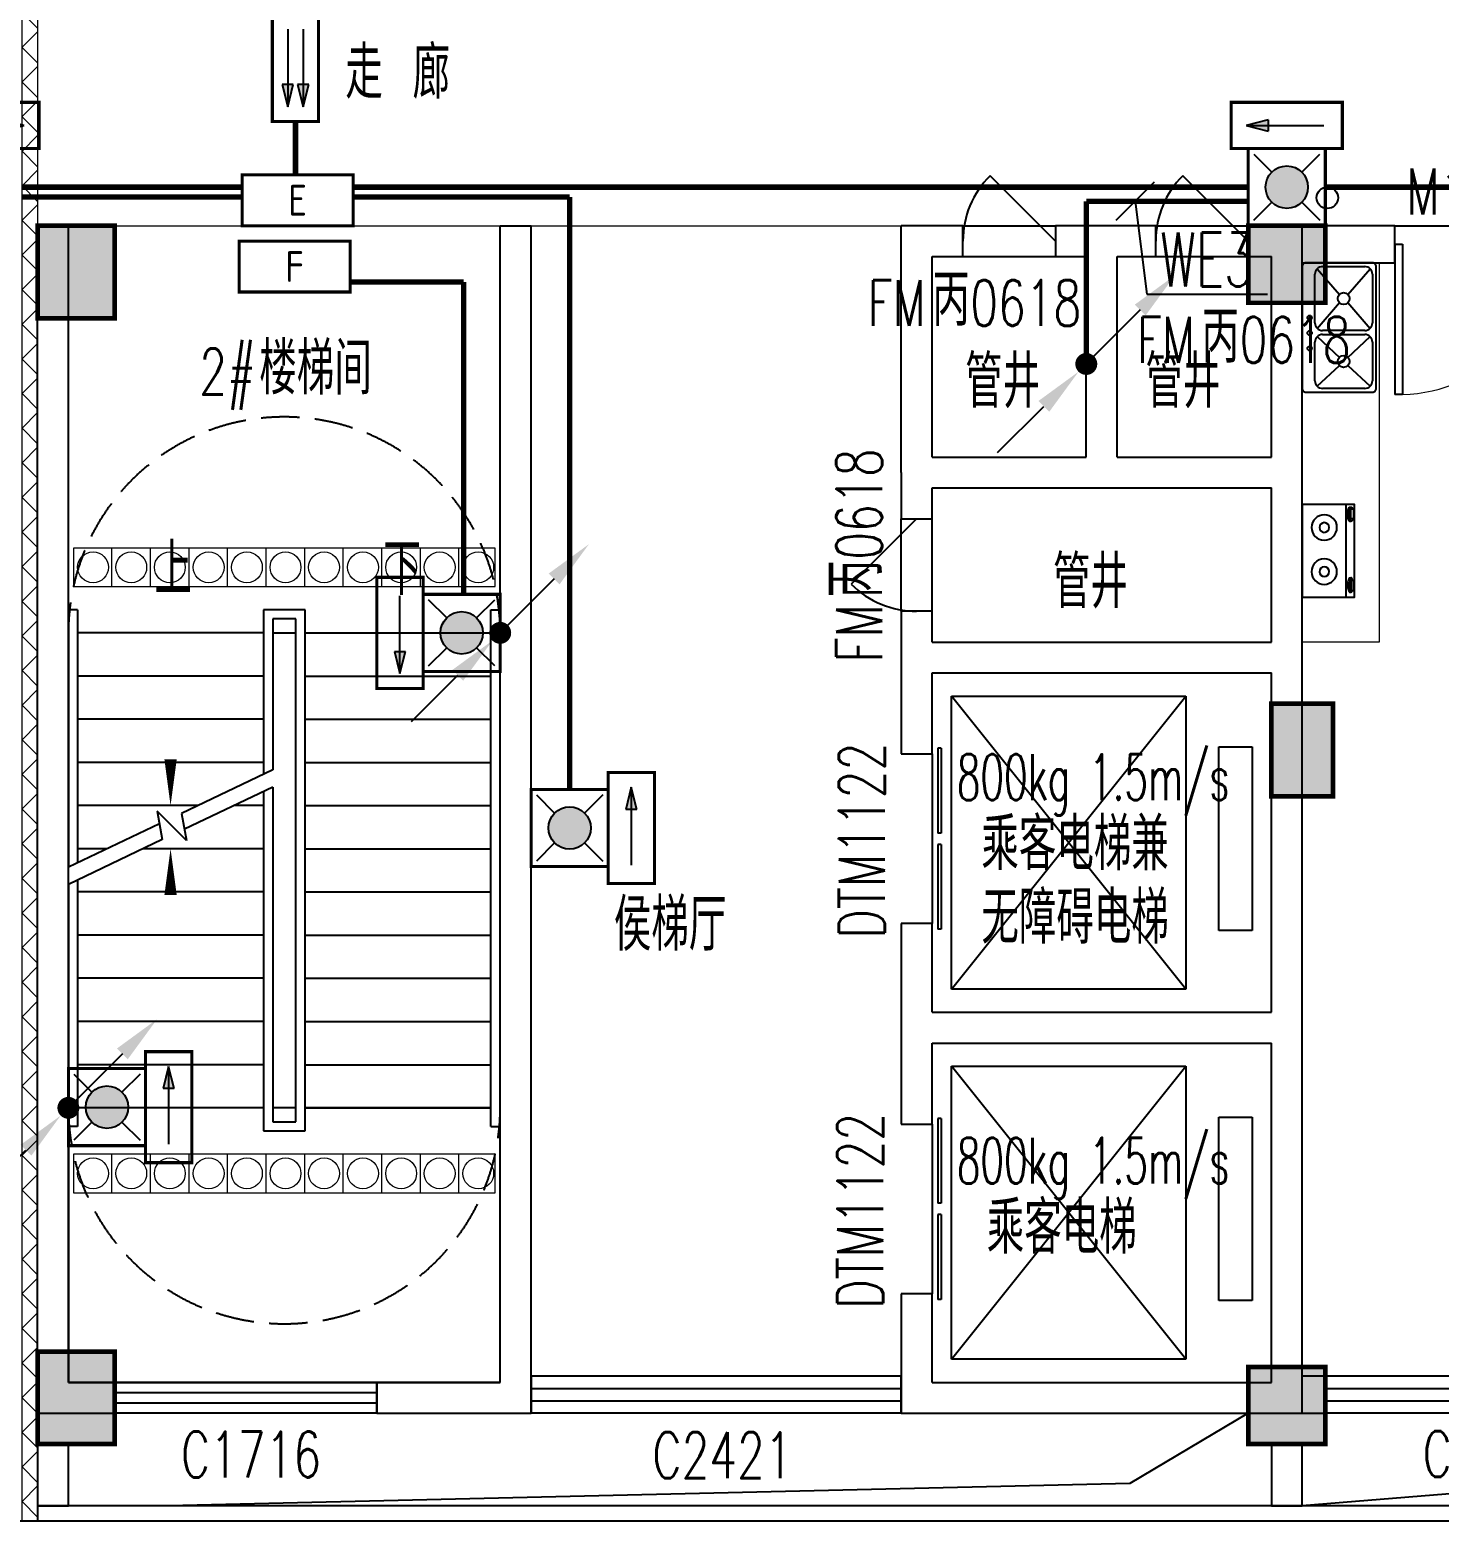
# Model space of a CAD drawing. Extents: x -9422388 to 15610651, y -1992469 to 953794.
# Drawn here: x -2559609 to -2550471, y -287720 to -278050 of the extents above; entities that cross this region are included whole.
import ezdxf
from ezdxf.enums import TextEntityAlignment as Align

# ---------------------------------------------------------------- set-up
doc = ezdxf.new("R2010")
doc.units = 0
doc.header["$LTSCALE"] = 1000
doc.linetypes.add('DASH', pattern=[0.35, 0.25, -0.1])
for name, color, linetype in [('A-DOOR', 141, 'Continuous'), ('A-DOOR-IDEN', 7, 'Continuous'), ('A-ELEV-LIN-0.3', 30, 'Continuous'), ('A-ELEV-LIN-0.4', 40, 'Continuous'), ('A-FLOR-EVTR', 2, 'Continuous'), ('A-FLOR-OTHER1-ON', 253, 'Continuous'), ('C-KZ', 2, 'Continuous'), ('C-Z-HATCH', 253, 'Continuous'), ('DIM-应急', 3, 'Continuous'), ('DIM_SYMB', 3, 'Continuous'), ('EQUIP-应急', 3, 'Continuous'), ('LWIRE', 4, 'Continuous'), ('PUB_TEXT', 7, 'Continuous'), ('STAIR', 2, 'Continuous'), ('WALL', 9, 'Continuous'), ('WINDOW', 4, 'Continuous'), ('WINDOW_TEXT', 7, 'Continuous'), ('WIRE-应急', 1, 'DASH'), ('厨具', 4, 'Continuous'), ('洁具', 253, 'Continuous')]:
    doc.layers.add(name, color=color, linetype=linetype)
doc.layers.add('建筑底图', color=8, linetype='Continuous', lineweight=5)
doc.styles.add('_TCH_DIM', font='SIMPLEX', dxfattribs={"bigfont": 'GBCBIG'})
doc.styles.add('_TCH_WINDOW', font='SIMPLEX', dxfattribs={"height": 3.5, "bigfont": 'GBCBIG'})
doc.styles.add('_TEL_ATTDEF', font='GBENOR', dxfattribs={"width": 0.8, "height": 3, "bigfont": 'GBCBIG'})
doc.styles.add('_TEL_DIM', font='SIMPLEX', dxfattribs={"width": 0.8, "height": 3.5, "bigfont": 'HZTXT'})
doc.styles.get("Standard").update_dxf_attribs({"font": 'gbenor.shx', "bigfont": 'gbcbig.shx'})

# ---------------------------------------------------------------- blocks, each defined once
blk = doc.blocks.new('宿舍楼柱网1')
at = {"layer": 'C-Z-HATCH'}
h = blk.add_hatch(color=0, dxfattribs=at)
h.dxf.hatch_style = 1
h.paths.add_polyline_path([(631657.9, 145126.3), (632157.9, 145126.3), (632157.9, 144526.3), (631657.9, 144526.3)])
h = blk.add_hatch(color=0, dxfattribs=at)
h.dxf.hatch_style = 1
h.paths.add_polyline_path([(639507.9, 145126.3), (640007.9, 145126.3), (640007.9, 144626.3), (639507.9, 144626.3)])
h = blk.add_hatch(color=0, dxfattribs=at)
h.dxf.hatch_style = 1
h.paths.add_polyline_path([(639657.9, 142026.3), (640057.9, 142026.3), (640057.9, 141426.3), (639657.9, 141426.3)])
h = blk.add_hatch(color=0, dxfattribs=at)
h.dxf.hatch_style = 1
h.paths.add_polyline_path([(631657.9, 137826.3), (632157.9, 137826.3), (632157.9, 137226.3), (631657.9, 137226.3)])
h = blk.add_hatch(color=0, dxfattribs=at)
h.dxf.hatch_style = 1
h.paths.add_polyline_path([(639507.9, 137726.3), (640007.9, 137726.3), (640007.9, 137226.3), (639507.9, 137226.3)])
at = {"layer": 'C-KZ', "color": 0, "const_width": 30}
for points in [[(631657.9, 145126.3), (632157.9, 145126.3), (632157.9, 144526.3), (631657.9, 144526.3)], [(639507.9, 145126.3), (640007.9, 145126.3), (640007.9, 144626.3), (639507.9, 144626.3)], [(639657.9, 142026.3), (640057.9, 142026.3), (640057.9, 141426.3), (639657.9, 141426.3)], [(631657.9, 137826.3), (632157.9, 137826.3), (632157.9, 137226.3), (631657.9, 137226.3)], [(639507.9, 137726.3), (640007.9, 137726.3), (640007.9, 137226.3), (639507.9, 137226.3)]]:
    blk.add_lwpolyline(points, close=True, dxfattribs=at)
blk = doc.blocks.new('$DorLib2D$00000001')
at = {"color": 0}
for p, q in [((0.45, 0.975), (0.5, 0.975)), ((0.45, 0), (0.45, 0.975)), ((0.5, 0), (0.5, 0.975)), ((0.5, 0), (0.45, 0))]:
    blk.add_line(p, q, dxfattribs=at)
at = {"color": 0, "lineweight": 13}
blk.add_arc((0.475, 0), 0.975, 91.46928, 180, dxfattribs=at)
blk = doc.blocks.new('$plan$00002777')
at = {"layer": '厨具', "color": 0}
for p, q in [((-300, -284.3), (300, -284.3)), ((-267.4, -306.5), (-267.3, -318.2)), ((-256.9, -316), (-256.9, -332.6)), ((-192.3, -316), (-256.9, -316)), ((-256.9, -332.6), (-192.3, -332.6)), ((-192.3, -332.6), (-192.3, -316)), ((-175.6, -307.7), (-175.6, -318.2)), ((191.9, -307.7), (191.9, -318.2)), ((208.5, -316), (273.2, -316)), ((208.5, -332.6), (208.5, -316)), ((273.2, -332.6), (208.5, -332.6)), ((273.2, -316), (273.2, -332.6)), ((283.6, -306.5), (283.5, -318.2))]:
    blk.add_line(p, q, dxfattribs=at)
blk.add_lwpolyline([(300, 0), (-300, 0), (-300, -340), (300, -340)], close=True, dxfattribs=at)
for points in [[(-175.6, -307.7, 0.259034), (-177.5, -304.3, 0.076276), (-189.1, -299.3, 0.036515), (-202.6, -296.9, 0.026615), (-221.5, -295.9, 0.026615), (-240.3, -296.9, 0.036515), (-253.9, -299.3, 0.076276), (-265.4, -304.3, 0.259034), (-267.3, -307.7, 0.078462), (-267.1, -308.9, 0.056762)], [(-175.6, -318.2, 0.259034), (-177.5, -314.8, 0.076276), (-189.1, -309.9, 0.036515), (-202.6, -307.4, 0.026615), (-221.5, -306.4, 0.026615), (-240.3, -307.4, 0.036515), (-253.9, -309.9, 0.076276), (-265.4, -314.8, 0.259034), (-267.3, -318.2, 0.259034), (-265.4, -321.6, 0.056762), (-256.9, -325.6, 0.036515)], [(-192.3, -327.3, 0.008736), (-189.1, -326.6, 0.076276), (-177.5, -321.6, 0.259034), (-175.6, -318.2, 0.259034)], [(191.9, -307.7, -0.259034), (193.8, -304.3, -0.076276), (205.3, -299.3, -0.036515), (218.8, -296.9, -0.026615), (237.7, -295.9, -0.026615), (256.5, -296.9, -0.036515), (270.1, -299.3, -0.076276), (281.6, -304.3, -0.259034), (283.5, -307.7, -0.078462), (283.3, -308.9, -0.056762)], [(191.9, -318.2, -0.259034), (193.8, -314.8, -0.076276), (205.3, -309.9, -0.036515), (218.8, -307.4, -0.026615), (237.7, -306.4, -0.026615), (256.5, -307.4, -0.036515), (270.1, -309.9, -0.076276), (281.6, -314.8, -0.259034), (283.5, -318.2, -0.259034), (281.6, -321.6, -0.056762), (273.2, -325.6, -0.036515)], [(208.5, -327.3, -0.008736), (205.3, -326.6, -0.076276), (193.8, -321.6, -0.259034), (191.9, -318.2, -0.259034)]]:
    blk.add_lwpolyline(points, format="xyb", dxfattribs=at)
for centre, radius, start, end in [((-135, -143), 82.5, 0.96398, 0), ((151.2, -143), 82.5, 180, 179.03602), ((-135, -143), 31.6, 0.65318, 0), ((151.2, -143), 31.6, 180, 179.34682)]:
    blk.add_arc(centre, radius, start, end, dxfattribs=at)
blk = doc.blocks.new('$plan$00002763')
at = {"layer": '洁具', "color": 0}
for p, q in [((-345, -82.5), (-95, -82.5)), ((30, -82.5), (345, -82.5)), ((-395, -405.5), (-395, -132.2)), ((-380.9, -97.5), (-246.3, -240.8)), ((-59.1, -97.5), (-193.7, -240.8)), ((-45, -132.2), (-45, -405.5)), ((-20, -405.5), (-20, -132.2)), ((-5.9, -97.5), (161.2, -240.8)), ((380.9, -97.5), (213.8, -240.8)), ((395, -132.2), (395, -405.5)), ((-246.3, -296.8), (-380.9, -440.1)), ((-193.7, -296.8), (-59.1, -440.1)), ((161.2, -296.8), (-5.9, -440.1)), ((213.8, -296.8), (380.9, -440.1)), ((-95, -455.2), (-345, -455.2)), ((345, -455.2), (30, -455.2))]:
    blk.add_line(p, q, dxfattribs=at)
blk.add_lwpolyline([(-420, -24.8), (-420, -455.2, 0.200464), (-412.7, -472.8, 0.197353), (-395, -480), (395, -480, 0.19737), (412.7, -472.8, 0.200447), (420, -455.2), (420, -24.8, 0.200464), (412.7, -7.2, 0.197353), (395, 0), (-395, 0, 0.19737), (-412.7, -7.2, 0.200447), (-420, -24.8)], format="xyb", close=True, dxfattribs=at)
for centre, major_axis, start_param, end_param in [((-345, -132.2), (-50, 0), -1.570796, 0), ((-135.7, -48.3), (-14.2, 0), 3.141593, 9.424778), ((-95, -132.2), (-50, 0), 3.141593, 4.712389), ((-35.7, -48.3), (-15.1, 0), 3.141593, 9.424778), ((30, -132.2), (-50, 0), -1.570796, 0), ((64.3, -48.3), (-14.2, 0), 3.141593, 9.424778), ((345, -132.2), (-50, 0), 3.141593, 4.712389), ((-220, -268.8), (-38.6, 0), 3.141593, 9.424778), ((187.5, -268.8), (-38.6, 0), 3.141593, 9.424778), ((-345, -405.5), (50, 0), 3.141593, 4.712389), ((-95, -405.5), (50, 0), 4.712389, 6.283185), ((30, -405.5), (50, 0), 3.141593, 4.712389), ((345, -405.5), (50, 0), 4.712389, 6.283185)]:
    blk.add_ellipse(centre, major_axis=major_axis, ratio=0.9938, start_param=start_param, end_param=end_param, dxfattribs=at)
blk = doc.blocks.new('$DORLIB2D$00000127')
at = {"color": 0}
for points in [[(-0.5333, 0.7949), (-0.5333, 0.6904)], [(-0.0333, 0.7949), (-0.5333, 0.7949)], [(-0.0333, 0.7949), (-0.0333, 0.6904)], [(0.5333, 0.7949), (0.0333, 0.7949)], [(0.0333, 0.7949), (0.0333, 0.6904)], [(0.5333, 0.7949), (0.5333, 0.6904)], [(-0.0333, 0.6904), (-0.5333, 0.6904)], [(0.5333, 0.6904), (0.0333, 0.6904)], [(0.5, 0.5), (-0.5, 0.5)]]:
    blk.add_lwpolyline(points, dxfattribs=at)
blk = doc.blocks.new('$WINLIB2D$00000001')
at = {"color": 0}
for points in [[(-0.5, 0.5), (-0.5, -0.5)], [(-0.5, 0.5), (0.5, 0.5)], [(0.5, -0.5), (0.5, 0.5)], [(0.5, 0.1667), (-0.5, 0.1667)], [(0.5, -0.1667), (-0.5, -0.1667)], [(-0.5, -0.5), (0.5, -0.5)]]:
    blk.add_lwpolyline(points, dxfattribs=at)
blk = doc.blocks.new('$TCHSYS$WIN2D')
at = {"color": 0}
for p, q in [((-0.5, 0.5), (0.5, 0.5)), ((-0.5, 0.5), (-0.5, -0.5)), ((0.5, 0.5), (0.5, -0.5)), ((0.5, 0.1667), (-0.5, 0.1667)), ((0.5, -0.1667), (-0.5, -0.1667)), ((-0.5, -0.5), (0.5, -0.5))]:
    blk.add_line(p, q, dxfattribs=at)
blk = doc.blocks.new('$DorLib2D$00000114')
at = {"color": 0}
blk.add_line((0.5, 0), (-0.207, 0.707), dxfattribs=at)
blk.add_arc((0.5, 0), 1, 135, 180, dxfattribs=at)
blk = doc.blocks.new('5555')
h = blk.add_hatch()
h.set_pattern_fill('ANSI37', color=8, scale=100)
h.set_pattern_definition([(45, (1387836.5, 0), (-112.2532, 112.2532), []), (135, (1387836.5, 0), (-112.2532, -112.2532), [])])
h.paths.add_polyline_path([(2009330.2, -394074.7), (2009430.2, -394074.7), (2009430.2, -404474.7), (2009330.2, -404474.7)])
at = {"color": 8}
for points in [[(2009330.2, -394074.7), (2009430.2, -394074.7), (2009430.2, -404474.7), (2009330.2, -404474.7)], [(2017630.2, -396314.7), (2018130.2, -396314.7), (2018130.2, -398774.7), (2017630.2, -398774.7)]]:
    blk.add_lwpolyline(points, close=True, dxfattribs=at)
blk.add_lwpolyline([(2009430.2, -396074.7), (2015030.2, -396074.7)], dxfattribs=at)
at = {"color": 8, "linetype": 'Continuous', "flags": 128}
for points in [[(2012397.7, -398414.7), (2012397.7, -398164.7), (2009662.7, -398164.7), (2009662.7, -398414.7)], [(2012397.7, -402344.7), (2012397.7, -402094.7), (2009662.7, -402094.7), (2009662.7, -402344.7)]]:
    blk.add_lwpolyline(points, close=True, dxfattribs=at)
for points in [[(2009912.7, -398414.7), (2009912.7, -398164.7)], [(2010162.7, -398414.7), (2010162.7, -398164.7)], [(2010412.7, -398414.7), (2010412.7, -398164.7)], [(2010662.7, -398414.7), (2010662.7, -398164.7)], [(2010912.7, -398414.7), (2010912.7, -398164.7)], [(2011162.7, -398414.7), (2011162.7, -398164.7)], [(2011412.7, -398414.7), (2011412.7, -398164.7)], [(2011662.7, -398414.7), (2011662.7, -398164.7)], [(2011912.7, -398414.7), (2011912.7, -398164.7)], [(2012162.7, -398414.7), (2012162.7, -398164.7)], [(2009912.7, -402344.7), (2009912.7, -402094.7)], [(2010162.7, -402344.7), (2010162.7, -402094.7)], [(2010412.7, -402344.7), (2010412.7, -402094.7)], [(2010662.7, -402344.7), (2010662.7, -402094.7)], [(2010912.7, -402344.7), (2010912.7, -402094.7)], [(2011162.7, -402344.7), (2011162.7, -402094.7)], [(2011412.7, -402344.7), (2011412.7, -402094.7)], [(2011662.7, -402344.7), (2011662.7, -402094.7)], [(2011912.7, -402344.7), (2011912.7, -402094.7)], [(2012162.7, -402344.7), (2012162.7, -402094.7)]]:
    blk.add_lwpolyline(points, dxfattribs=at)
at = {"color": 8, "linetype": 'Continuous'}
for centre in [(2009790.2, -398289.7), (2010037.7, -398289.7), (2010287.7, -398289.7), (2010540.2, -398289.7), (2010787.7, -398289.7), (2011037.7, -398289.7), (2011287.7, -398289.7), (2011540.2, -398289.7), (2011787.7, -398289.7), (2012037.7, -398289.7), (2012287.7, -398289.7), (2009790.2, -402219.7), (2010037.7, -402219.7), (2010287.7, -402219.7), (2010540.2, -402219.7), (2010787.7, -402219.7), (2011037.7, -402219.7), (2011287.7, -402219.7), (2011540.2, -402219.7), (2011787.7, -402219.7), (2012037.7, -402219.7), (2012287.7, -402219.7)]:
    blk.add_circle(centre, 100, dxfattribs=at)
at = {"layer": 'A-ELEV-LIN-0.3', "color": 8}
for points in [[(2015400.1, -378228), (2015400.1, -378228, -0.414214), (2015621.4, -377263.1), (2022569.5, -372908.3, -0.414214), (2024637.1, -373382.6), (2037907.3, -394555, -0.272815), (2037948.7, -396077.9), (2033730, -403701.1, -0.272815), (2032417.5, -404474.7), (1988430.2, -404474.7, -0.414213), (1986830.2, -402874.7), (1986830.2, -394774.7, -0.414214), (1987530.2, -394074.7), (1987530.2, -394074.7)], [(2015484.8, -378174.9), (2015484.8, -378174.9, -0.414214), (2015674.5, -377347.8), (2022622.6, -372993, -0.414214), (2024552.3, -373435.7), (2037822.6, -394608.1, -0.272815), (2037861.2, -396029.5), (2033642.5, -403652.6, -0.272815), (2032417.5, -404374.7), (2009430.2, -404374.7)]]:
    blk.add_lwpolyline(points, format="xyb", dxfattribs=at)
for points in [[(2009430.2, -404374.7), (2009630.2, -404374.7), (2009630.2, -403974.7), (2009430.2, -403974.7)], [(2017430.2, -404374.7), (2017630.2, -404374.7), (2017630.2, -403974.7), (2017430.2, -403974.7)]]:
    blk.add_lwpolyline(points, close=True, dxfattribs=at)
blk.add_lwpolyline([(2009430.2, -404374.7), (2009430.2, -404474.7)], dxfattribs=at)
at = {"layer": 'A-ELEV-LIN-0.4', "color": 8}
for points in [[(2017280.2, -403774.7), (2016513, -404229.5), (2010280.2, -404374.7)], [(2019630.2, -403774.7), (2019412.7, -404229.5), (2017630.2, -404374.7)]]:
    blk.add_lwpolyline(points, dxfattribs=at)
blk.add_circle((2017793, -395893.3), 70, dxfattribs=at)
at = {"layer": 'A-FLOR-EVTR', "color": 8, "ltscale": 0.5}
for p, q in [((2015355.2, -401024.7), (2015355.2, -399124.7)), ((2015355.2, -399124.7), (2016875.2, -399124.7)), ((2016875.2, -401024.7), (2015355.2, -399124.7)), ((2015355.2, -401024.7), (2016875.2, -399124.7)), ((2016875.2, -399124.7), (2016875.2, -401024.7)), ((2017090.2, -400644.7), (2017090.2, -399454.7)), ((2017090.2, -399454.7), (2017305.2, -399454.7)), ((2017305.2, -399454.7), (2017305.2, -400644.7)), ((2017305.2, -400644.7), (2017090.2, -400644.7)), ((2016875.2, -401024.7), (2015355.2, -401024.7)), ((2015355.2, -403424.7), (2015355.2, -401524.7)), ((2015355.2, -401524.7), (2016875.2, -401524.7)), ((2016875.2, -403424.7), (2015355.2, -401524.7)), ((2015355.2, -403424.7), (2016875.2, -401524.7)), ((2016875.2, -401524.7), (2016875.2, -403424.7)), ((2017090.2, -403044.7), (2017090.2, -401854.7)), ((2017090.2, -401854.7), (2017305.2, -401854.7)), ((2017305.2, -401854.7), (2017305.2, -403044.7)), ((2017305.2, -403044.7), (2017090.2, -403044.7)), ((2016875.2, -403424.7), (2015355.2, -403424.7))]:
    blk.add_line(p, q, dxfattribs=at)
at = {"layer": 'A-FLOR-OTHER1-ON', "color": 8, "linetype": 'DASH'}
for centre, start, end in [((2011030.2, -398714.7), 0, 180.00002), ((2011030.2, -401794.7), 179.99986, 0)]:
    blk.add_arc(centre, 1400, start, end, dxfattribs=at)
at = {"layer": 'DIM_SYMB', "color": 8}
for points in [[(2010292.7, -398574.7, 0, 0, 0), (2010292.7, -399834.7, 0, 80, 0), (2010292.7, -399534.7, 0, 0, 0)], [(2011767.7, -398574.7, 0, 0, 0), (2011767.7, -402684.7, 0, 0, 0), (2010292.7, -402684.7, 0, 0, 0), (2010292.7, -400114.7, 0, 80, 0), (2010292.7, -400414.7, 0, 0, 0)]]:
    blk.add_lwpolyline(points, format="xyseb", dxfattribs=at)
at = {"layer": 'STAIR', "color": 8}
for p, q in [((2009630.2, -398564.7), (2009630.2, -400234.9)), ((2009690.2, -398564.7), (2009630.2, -398564.7)), ((2009690.2, -398564.7), (2009690.2, -400206.3)), ((2011165.2, -398564.7), (2010895.2, -398564.7)), ((2010895.2, -398564.7), (2010895.2, -399632.4)), ((2011165.2, -401944.7), (2011165.2, -398564.7)), ((2012370.2, -401914.7), (2012370.2, -398564.7)), ((2012370.2, -398564.7), (2012430.2, -398564.7)), ((2012430.2, -401914.7), (2012430.2, -398564.7)), ((2011105.2, -398624.7), (2010955.2, -398624.7)), ((2010955.2, -398624.7), (2010955.2, -399603.8)), ((2011105.2, -401884.7), (2011105.2, -398624.7)), ((2009630.2, -398714.7), (2009630.2, -400234.9)), ((2010895.2, -398714.7), (2009690.2, -398714.7)), ((2010955.2, -398714.7), (2010955.2, -399603.8)), ((2010955.2, -398714.7), (2011105.2, -398714.7)), ((2011105.2, -401794.7), (2011105.2, -398714.7)), ((2011165.2, -398714.7), (2012370.2, -398714.7)), ((2012430.2, -401794.7), (2012430.2, -398714.7)), ((2010895.2, -398994.7), (2009690.2, -398994.7)), ((2011165.2, -398994.7), (2012370.2, -398994.7)), ((2010895.2, -399274.7), (2009690.2, -399274.7)), ((2011165.2, -399274.7), (2012370.2, -399274.7)), ((2010895.2, -399554.7), (2009690.2, -399554.7)), ((2011165.2, -399554.7), (2012370.2, -399554.7)), ((2010955.2, -399603.8), (2010364.4, -399885.2)), ((2010955.2, -399714.6), (2010383.2, -399987)), ((2010895.2, -399743.1), (2010895.2, -401944.7)), ((2010955.2, -399714.6), (2010955.2, -401794.7)), ((2010955.2, -399714.6), (2010955.2, -401884.7)), ((2010470.3, -399834.7), (2009690.2, -399834.7)), ((2010895.2, -399834.7), (2010702.9, -399834.7)), ((2011165.2, -399834.7), (2012370.2, -399834.7)), ((2010220.2, -399953.9), (2009630.2, -400234.9)), ((2010396.8, -400060.7), (2010205.1, -399872)), ((2010205.1, -399872), (2010239, -400055.7)), ((2010364.4, -399885.2), (2010396.8, -400060.7)), ((2010239, -400055.7), (2009630.2, -400345.7)), ((2009882.5, -400114.7), (2009690.2, -400114.7)), ((2010895.2, -400114.7), (2010115, -400114.7)), ((2011165.2, -400114.7), (2012370.2, -400114.7)), ((2009690.2, -400317.1), (2009690.2, -401914.7)), ((2009630.2, -400345.7), (2009630.2, -401794.7)), ((2009630.2, -400345.7), (2009630.2, -401914.7)), ((2010895.2, -400394.7), (2009690.2, -400394.7)), ((2011165.2, -400394.7), (2012370.2, -400394.7)), ((2010895.2, -400674.7), (2009690.2, -400674.7)), ((2011165.2, -400674.7), (2012370.2, -400674.7)), ((2010895.2, -400954.7), (2009690.2, -400954.7)), ((2011165.2, -400954.7), (2012370.2, -400954.7)), ((2010895.2, -401234.7), (2009690.2, -401234.7)), ((2011165.2, -401234.7), (2012370.2, -401234.7)), ((2010895.2, -401514.7), (2009690.2, -401514.7)), ((2011165.2, -401514.7), (2012370.2, -401514.7)), ((2009630.2, -401794.7), (2009630.2, -401914.7)), ((2010895.2, -401794.7), (2009690.2, -401794.7)), ((2010895.2, -401794.7), (2009690.2, -401794.7)), ((2011105.2, -401794.7), (2010955.2, -401794.7)), ((2011165.2, -401794.7), (2012370.2, -401794.7)), ((2012370.2, -401794.7), (2011165.2, -401794.7)), ((2012430.2, -401914.7), (2012430.2, -401794.7)), ((2010955.2, -401884.7), (2011105.2, -401884.7)), ((2009690.2, -401914.7), (2009630.2, -401914.7)), ((2009630.2, -401914.7), (2009630.2, -403574.7)), ((2010895.2, -401944.7), (2011165.2, -401944.7)), ((2012370.2, -401914.7), (2012430.2, -401914.7)), ((2012430.2, -403574.7), (2012430.2, -401914.7)), ((2009630.2, -403574.7), (2012430.2, -403574.7))]:
    blk.add_line(p, q, dxfattribs=at)
at = {"layer": 'WALL', "color": 8}
for p, q in [((2009430.2, -403774.7), (2009430.2, -396074.7)), ((2009430.2, -396074.7), (2009630.2, -396074.7)), ((2009630.2, -403574.7), (2009630.2, -396074.7)), ((2012430.2, -403574.7), (2012430.2, -396074.7)), ((2012430.2, -396074.7), (2012630.2, -396074.7)), ((2012630.2, -403534.7), (2012630.2, -396074.7)), ((2015430.2, -396074.7), (2015030.2, -396074.7)), ((2015030.2, -397674.7), (2015030.2, -396074.7)), ((2015430.2, -396274.7), (2015430.2, -396074.7)), ((2016330.2, -396074.7), (2016030.2, -396074.7)), ((2016030.2, -396074.7), (2016030.2, -396274.7)), ((2016680.2, -396074.7), (2016330.2, -396074.7)), ((2016680.2, -396274.7), (2016680.2, -396074.7)), ((2017630.2, -396074.7), (2017280.2, -396074.7)), ((2017280.2, -396074.7), (2017280.2, -396274.7)), ((2018230.2, -396074.7), (2017630.2, -396074.7)), ((2017630.2, -397674.7), (2017630.2, -396074.7)), ((2018230.2, -396314.7), (2018230.2, -396074.7)), ((2015230.2, -396274.7), (2015430.2, -396274.7)), ((2015230.2, -397574.7), (2015230.2, -396274.7)), ((2016030.2, -396274.7), (2016230.2, -396274.7)), ((2016230.2, -397574.7), (2016230.2, -396274.7)), ((2016430.2, -397574.7), (2016430.2, -396274.7)), ((2016430.2, -396274.7), (2016680.2, -396274.7)), ((2017280.2, -396274.7), (2017430.2, -396274.7)), ((2017430.2, -397574.7), (2017430.2, -396274.7)), ((2017630.2, -396314.7), (2018230.2, -396314.7)), ((2015230.2, -397574.7), (2016230.2, -397574.7)), ((2016430.2, -397574.7), (2017430.2, -397574.7)), ((2015030.2, -397674.7), (2015030.2, -397974.7)), ((2017630.2, -398874.7), (2017630.2, -397674.7)), ((2015230.2, -397974.7), (2015230.2, -397774.7)), ((2015230.2, -397774.7), (2016330.2, -397774.7)), ((2016330.2, -397774.7), (2017430.2, -397774.7)), ((2017430.2, -398774.7), (2017430.2, -397774.7)), ((2015030.2, -397974.7), (2015230.2, -397974.7)), ((2015230.2, -398574.7), (2015030.2, -398574.7)), ((2015030.2, -398574.7), (2015030.2, -398874.7)), ((2015230.2, -398774.7), (2015230.2, -398574.7)), ((2015230.2, -398774.7), (2017430.2, -398774.7)), ((2015030.2, -398874.7), (2015030.2, -399499.7)), ((2017630.2, -401274.7), (2017630.2, -398874.7)), ((2015230.2, -399499.7), (2015230.2, -398974.7)), ((2015230.2, -398974.7), (2017430.2, -398974.7)), ((2017430.2, -401174.7), (2017430.2, -398974.7)), ((2015030.2, -399499.7), (2015230.2, -399499.7)), ((2015230.2, -400599.7), (2015030.2, -400599.7)), ((2015030.2, -400599.7), (2015030.2, -401274.7)), ((2015230.2, -401174.7), (2015230.2, -400599.7)), ((2015230.2, -401174.7), (2017430.2, -401174.7)), ((2015030.2, -401274.7), (2015030.2, -401899.7)), ((2017630.2, -403774.7), (2017630.2, -401274.7)), ((2015230.2, -401899.7), (2015230.2, -401374.7)), ((2015230.2, -401374.7), (2017430.2, -401374.7)), ((2017430.2, -403574.7), (2017430.2, -401374.7)), ((2015030.2, -401899.7), (2015230.2, -401899.7)), ((2015230.2, -402999.7), (2015030.2, -402999.7)), ((2015030.2, -402999.7), (2015030.2, -403534.7)), ((2015230.2, -403574.7), (2015230.2, -402999.7)), ((2012630.2, -403774.7), (2012630.2, -403534.7)), ((2015030.2, -403534.7), (2015030.2, -403774.7)), ((2017780.2, -403534.7), (2017630.2, -403534.7)), ((2017780.2, -403774.7), (2017780.2, -403534.7)), ((2009930.2, -403574.7), (2009630.2, -403574.7)), ((2009930.2, -403774.7), (2009930.2, -403574.7)), ((2012430.2, -403574.7), (2011630.2, -403574.7)), ((2011630.2, -403574.7), (2011630.2, -403774.7)), ((2015230.2, -403574.7), (2017430.2, -403574.7)), ((2009430.2, -403774.7), (2009930.2, -403774.7)), ((2011630.2, -403774.7), (2012530.2, -403774.7)), ((2012530.2, -403774.7), (2012630.2, -403774.7)), ((2015030.2, -403774.7), (2015130.2, -403774.7)), ((2015130.2, -403774.7), (2017630.2, -403774.7)), ((2017630.2, -403774.7), (2017780.2, -403774.7))]:
    blk.add_line(p, q, dxfattribs=at)
at = {"layer": 'WINDOW', "color": 8}
for p, q in [((2015430.2, -396074.7), (2016030.2, -396074.7)), ((2016680.2, -396074.7), (2017280.2, -396074.7)), ((2018230.2, -396074.7), (2019230.2, -396074.7)), ((2015430.2, -396274.7), (2016030.2, -396274.7)), ((2016680.2, -396274.7), (2017280.2, -396274.7)), ((2015030.2, -398574.7), (2015030.2, -397974.7)), ((2015230.2, -398574.7), (2015230.2, -397974.7))]:
    blk.add_line(p, q, dxfattribs=at)
at = {"color": 8}
blk.add_blockref('宿舍楼柱网1', (1377772.3, -541201.1), dxfattribs=at)
at = {"layer": 'A-DOOR', "color": 8}
ref = blk.add_blockref('$DORLIB2D$00000127', (2015130.2, -400049.7), dxfattribs=dict(at, xscale=1100, yscale=-200, zscale=200, rotation=89.99999999999444))
ref.add_attrib('A', 'DTM1122', (2014923.2, -400696.4), dxfattribs={"layer": 'A-DOOR-IDEN', "color": 8, "height": 297.5, "rotation": 90, "style": '_TCH_WINDOW', "width": 0.705882})
ref = blk.add_blockref('$DORLIB2D$00000127', (2015130.2, -402449.7), dxfattribs=dict(at, xscale=1100, yscale=-200, zscale=200, rotation=89.99999999999166))
ref.add_attrib('A', 'DTM1122', (2014913.5, -403096.5), dxfattribs={"layer": 'A-DOOR-IDEN', "color": 8, "height": 297.5, "rotation": 90, "style": '_TCH_WINDOW', "width": 0.705882})
at = {"layer": 'WINDOW', "color": 8, "xscale": 600, "yscale": 600, "zscale": 600}
for p, rotation in [((2015730.2, -396174.7), 359.9999999999944), ((2016980.2, -396174.7), 359.9999999999944), ((2015130.2, -398274.7), 89.99999999998887)]:
    blk.add_blockref('$DorLib2D$00000114', p, dxfattribs=dict(at, rotation=rotation))
at = {"layer": 'WINDOW', "color": 8}
ref = blk.add_blockref('$DorLib2D$00000001', (2018730.2, -396194.7), dxfattribs=dict(at, xscale=-1000, yscale=-1000, zscale=-1000, rotation=359.9999999999926))
ref.add_attrib('A', 'M1021', (2018305.2, -396002.1), dxfattribs={"layer": 'WINDOW_TEXT', "color": 8, "height": 297.5, "style": '_TCH_WINDOW', "width": 0.705882})
ref = blk.add_blockref('$WINLIB2D$00000001', (2013830.2, -403654.7), dxfattribs=dict(at, xscale=-2400, yscale=-240, zscale=-2400, rotation=359.9999999999923))
ref.add_attrib('A', 'C2421', (2013416.9, -404196), dxfattribs={"layer": 'WINDOW_TEXT', "color": 8, "height": 297.5, "style": '_TCH_WINDOW', "width": 0.705882})
ref = blk.add_blockref('$TCHSYS$WIN2D', (2019330.2, -403654.7), dxfattribs=dict(at, xscale=-3100, yscale=-240, zscale=-3100, rotation=359.9999999999936))
ref.add_attrib('A', 'C3121', (2018410.3, -404188.2), dxfattribs={"layer": 'WINDOW_TEXT', "color": 8, "height": 297.5, "style": '_TCH_WINDOW', "width": 0.705882})
ref = blk.add_blockref('$WINLIB2D$00000001', (2010780.2, -403674.7), dxfattribs=dict(at, xscale=-1700, yscale=-200, zscale=-1700, rotation=359.9999999999911))
ref.add_attrib('A', 'C1716', (2010359.7, -404191.4), dxfattribs={"layer": 'WINDOW_TEXT', "color": 8, "height": 297.5, "style": '_TCH_WINDOW', "width": 0.705882})
at = {"layer": '厨具', "color": 8, "rotation": 89.99999999999244}
for name, p in [('$plan$00002763', (2017630.2, -396734.7)), ('$plan$00002777', (2017630.2, -398182.8))]:
    blk.add_blockref(name, p, dxfattribs=at)
at = {"layer": 'DIM_SYMB', "color": 7, "style": '_TCH_DIM'}
for s, p in [('上', (2010188.4, -398469.7)), ('下', (2011672.7, -398469.7))]:
    blk.add_text(s, height=337.6, dxfattribs=at).set_placement(p)
at = {"layer": 'PUB_TEXT', "color": 8, "style": '_TCH_DIM'}
for s, height, p in [('走', 337.6, (2011426.1, -395250.8)), ('廊', 337.6, (2011861.8, -395250.8)), ('楼梯间', 337.59, (2010868.1, -397169.2)), ('管井', 337.59, (2015444.7, -397254.6)), ('管井', 337.59, (2016613.4, -397254.6)), ('管井', 337.59, (2016014.6, -398553.1)), ('乘客电梯兼', 337.59, (2015550.1, -400253.5)), ('侯梯厅', 337.59, (2013166.7, -400776)), ('无障碍电梯', 337.59, (2015550.1, -400730.3)), ('乘客电梯', 337.59, (2015584.9, -402740.6))]:
    blk.add_text(s, height=height, dxfattribs=at).set_placement(p)
for s, width, p in [('2#', 0.705882, (2010478.1, -397169.2)), ('800kg 1.5m/s', 0.6, (2015391, -399799)), ('800kg 1.5m/s', 0.6, (2015391, -402286.1))]:
    blk.add_text(s, height=297.5, dxfattribs=dict(at, width=width)).set_placement(p)
at = {"layer": 'WINDOW_TEXT', "color": 8, "style": '_TCH_WINDOW'}
for p in [(2015231.7, -396724.7), (2016978.3, -396964.1)]:
    blk.add_text('丙', height=337.6, dxfattribs=at).set_placement(p)
at = {"layer": 'WINDOW_TEXT', "color": 8, "style": '_TCH_WINDOW', "width": 0.705882}
for s, p in [('FM', (2014811.7, -396724.7)), ('0618', (2015477.5, -396724.7)), ('FM', (2016558.3, -396964.1)), ('0618', (2017224, -396964.1))]:
    blk.add_text(s, height=297.5, dxfattribs=at).set_placement(p)
for s, p in [('0618', (2014906.3, -398240.9)), ('FM', (2014906.3, -398906.7))]:
    blk.add_text(s, height=297.5, rotation=90, dxfattribs=at).set_placement(p)
at = {"layer": 'WINDOW_TEXT', "color": 8, "style": '_TCH_WINDOW'}
blk.add_text('丙', height=337.6, rotation=90, dxfattribs=at).set_placement((2014906.3, -398486.7))
blk = doc.blocks.new('$equip$00002604')
blk.add_hatch(color=256).paths.add_polyline_path([(0.275, 0.5, 1), (-0.274, 0.5, 1)])
for p, q in [((-0.429, 0.929), (-0.194, 0.694)), ((0.194, 0.694), (0.429, 0.929)), ((-0.429, 0.071), (-0.194, 0.306)), ((0.194, 0.306), (0.429, 0.071))]:
    blk.add_line(p, q)
at = {"const_width": 0.04}
blk.add_lwpolyline([(-0.5, 1), (-0.5, 0), (0.5, 0), (0.5, 1), (-0.5, 1), (-0.5, 0)], dxfattribs=at)
blk.add_lwpolyline([(-0.5, 1), (-0.5, 0), (0.5, 0), (0.5, 1)], close=True)
blk.add_circle((0, 0.5), 0.275)
for p in [(0, 1), (-0.5, 0.5), (0.5, 0.5), (0, 0)]:
    blk.add_point(p)
at = {"color": 7, "style": '_TEL_DIM', "flags": 1}
blk.add_attdef('A', text='', height=0.000025, dxfattribs=at).set_placement((0, 0), align=Align.MIDDLE_CENTER)
blk = doc.blocks.new('$equip$00002541')
blk.add_hatch(color=256).paths.add_polyline_path([(-0.24, 0.372), (-0.528, 0.3), (-0.24, 0.228)])
for p, q in [((-0.72, 0.6), (-0.72, 0)), ((0.72, 0.6), (-0.72, 0.6)), ((0.72, 0), (0.72, 0.6)), ((-0.24, 0.372), (-0.528, 0.3)), ((-0.528, 0.3), (-0.24, 0.228)), ((-0.24, 0.372), (-0.24, 0.228)), ((-0.72, 0), (0.72, 0))]:
    blk.add_line(p, q)
at = {"color": 7}
blk.add_line((-0.48, 0.3), (0.48, 0.3), dxfattribs=at)
at = {"const_width": 0.04}
blk.add_lwpolyline([(-0.72, 0.6), (-0.72, 0), (0.72, 0), (0.72, 0.6), (-0.72, 0.6), (-0.72, 0)], dxfattribs=at)
for p in [(0, 0.6), (-0.72, 0.3), (0.72, 0.3), (0, 0)]:
    blk.add_point(p)
at = {"color": 7, "style": '_TEL_DIM', "flags": 1}
blk.add_attdef('A', text='', height=0.00002, dxfattribs=at).set_placement((0, 0), align=Align.MIDDLE_CENTER)
blk = doc.blocks.new('$TelecSys$00000079')
for p, q in [((0.7, 0.7), (0, 0)), ((0.104, 0.104), (0.104, 0.104)), ((-0.104, -0.104), (-0.104, -0.104))]:
    blk.add_line(p, q)
at = {"const_width": 0.142}
blk.add_lwpolyline([(-0.071, 0, 1), (0.071, 0, 1)], format="xyb", close=True, dxfattribs=at)
blk.add_solid([(0.63, 0.77), (0.77, 0.63), (1.15, 1.15)])
at = {"width": 0.8, "flags": 9}
blk.add_attdef('A', (0, 0), '', height=0.00002, dxfattribs=at)
blk = doc.blocks.new('$TelecSys$00000081')
for p, q in [((0.104, 0.104), (0.104, 0.104)), ((-0.104, -0.104), (-0.104, -0.104)), ((-1.15, -1.15), (-0.55, -0.55))]:
    blk.add_line(p, q)
at = {"const_width": 0.142}
blk.add_lwpolyline([(0.071, 0, 1), (-0.071, 0, 1)], format="xyb", close=True, dxfattribs=at)
blk.add_solid([(-0.62, -0.48), (-0.48, -0.62), (-0.1, -0.1)])
at = {"width": 0.8, "flags": 9}
blk.add_attdef('A', (0, 0), '', height=0.00002, rotation=180, dxfattribs=at)
blk = doc.blocks.new('$equip$00002540')
blk.add_hatch(color=256).paths.add_polyline_path([(0.24, 0.372), (0.24, 0.228), (0.528, 0.3)])
for p, q in [((-0.72, 0.6), (-0.72, 0)), ((0.72, 0.6), (-0.72, 0.6)), ((0.72, 0), (0.72, 0.6)), ((0.24, 0.372), (0.24, 0.228)), ((0.528, 0.3), (0.24, 0.372)), ((0.24, 0.228), (0.528, 0.3)), ((-0.72, 0), (0.72, 0))]:
    blk.add_line(p, q)
at = {"color": 7}
blk.add_line((-0.48, 0.3), (0.48, 0.3), dxfattribs=at)
at = {"const_width": 0.04}
blk.add_lwpolyline([(-0.72, 0.6), (-0.72, 0), (0.72, 0), (0.72, 0.6), (-0.72, 0.6), (-0.72, 0)], dxfattribs=at)
for p in [(0, 0.6), (-0.72, 0.3), (0.72, 0.3), (0, 0)]:
    blk.add_point(p)
at = {"color": 7, "style": '_TEL_DIM', "flags": 1}
blk.add_attdef('A', text='', height=0.00002, dxfattribs=at).set_placement((0, 0), align=Align.MIDDLE_CENTER)
blk = doc.blocks.new('$equip$00002534')
for p, q in [((-0.72, 0.66), (-0.72, 0)), ((0.72, 0.66), (-0.72, 0.66)), ((0.72, 0), (0.72, 0.66)), ((-0.72, 0), (0.72, 0))]:
    blk.add_line(p, q)
at = {"const_width": 0.04}
blk.add_lwpolyline([(-0.72, 0.66), (-0.72, 0), (0.72, 0), (0.72, 0.66), (-0.72, 0.66), (-0.72, 0)], dxfattribs=at)
for p in [(0, 0.66), (-0.72, 0.33), (0.72, 0.33), (0, 0)]:
    blk.add_point(p)
at = {"color": 7, "style": '_TEL_DIM'}
blk.add_attdef('$TEXT$', text='', height=0.4, dxfattribs=at).set_placement((0, 0.33), align=Align.MIDDLE_CENTER)
at = {"color": 7, "style": '_TEL_DIM', "flags": 1}
blk.add_attdef('A', text='', height=0.00002, dxfattribs=at).set_placement((0, 0), align=Align.MIDDLE_CENTER)
blk = doc.blocks.new('$equip$00003179')
for p, q in [((0.72, 0.66), (-0.72, 0.66)), ((-0.72, 0.66), (-0.72, 0)), ((0.72, 0), (0.72, 0.66)), ((-0.72, 0), (0.72, 0))]:
    blk.add_line(p, q)
at = {"const_width": 0.04}
blk.add_lwpolyline([(-0.72, 0.66), (-0.72, 0), (0.72, 0), (0.72, 0.66), (-0.72, 0.66), (-0.72, 0)], dxfattribs=at)
for p in [(0, 0.66), (-0.72, 0.33), (0.72, 0.33), (0, 0)]:
    blk.add_point(p)
at = {"color": 7, "style": '_TEL_DIM'}
blk.add_attdef('$TEXT$', text='', height=0.4, dxfattribs=at).set_placement((0, 0.33), align=Align.MIDDLE_CENTER)
at = {"color": 7, "style": '_TEL_DIM', "flags": 1}
for tag in ['A', 'REMARK']:
    blk.add_attdef(tag, text='', height=0.00002, dxfattribs=at).set_placement((0, 0), align=Align.MIDDLE_CENTER)
blk = doc.blocks.new('$equip$00003170')
for points in [[(0.24, 0.472), (0.24, 0.328), (0.528, 0.4)], [(0.24, 0.272), (0.24, 0.128), (0.528, 0.2)]]:
    blk.add_hatch(color=256).paths.add_polyline_path(points)
for p, q in [((0.72, 0.6), (-0.72, 0.6)), ((-0.72, 0.6), (-0.72, 0)), ((0.72, 0), (0.72, 0.6)), ((0.528, 0.4), (0.24, 0.472)), ((0.24, 0.472), (0.24, 0.328)), ((0.24, 0.328), (0.528, 0.4)), ((0.528, 0.2), (0.24, 0.272)), ((0.24, 0.272), (0.24, 0.128)), ((0.24, 0.128), (0.528, 0.2)), ((-0.72, 0), (0.72, 0))]:
    blk.add_line(p, q)
at = {"color": 7}
for p, q in [((-0.48, 0.4), (0.48, 0.4)), ((-0.48, 0.2), (0.48, 0.2))]:
    blk.add_line(p, q, dxfattribs=at)
at = {"const_width": 0.04}
blk.add_lwpolyline([(-0.72, 0.6), (-0.72, 0), (0.72, 0), (0.72, 0.6), (-0.72, 0.6), (-0.72, 0)], dxfattribs=at)
for p in [(0, 0.6), (-0.72, 0.3), (0.72, 0.3), (0, 0)]:
    blk.add_point(p)
at = {"color": 7, "style": '_TEL_DIM', "flags": 1}
for tag in ['A', 'REMARK']:
    blk.add_attdef(tag, text='', height=0.00002, dxfattribs=at).set_placement((0, 0), align=Align.MIDDLE_CENTER)

msp = doc.modelspace()

# ---------------------------------------------------------------- linework, layer by layer
at = {"layer": 'DIM-应急'}
msp.add_line((-2552318.74918, -279038.54265), (-2552566.23655, -279286.03002), dxfattribs=at)
for points in [[(-2552442.49287, -279162.28633), (-2552366.21419, -279763.97965)], [(-2552366.21419, -279763.97965), (-2551583.21419, -279763.97965)]]:
    msp.add_lwpolyline(points, dxfattribs=at)
at = {"layer": 'WIRE-应急', "linetype": 'DASH', "const_width": 35}
for points in [[(-2557886.25098, -278990.0748), (-2557886.25098, -278644.96377)], [(-2559658.73547, -279070.06318), (-2558232.54382, -279070.06365)], [(-2557512.54382, -279070.0638), (-2551708.73547, -279070.06579)], [(-2551208.73547, -279070.06579), (-2544508.73547, -279070.06579)], [(-2559658.74156, -279133.98491), (-2558232.54382, -279133.98491)], [(-2557512.54382, -279133.98491), (-2556108.73391, -279133.98491)], [(-2556108.73391, -282975.38673), (-2556108.73391, -279133.98491)], [(-2552758.74016, -280216.49145), (-2552758.74016, -279162.28633)], [(-2552758.74016, -279162.28633), (-2551708.73547, -279162.28633)], [(-2557531.61405, -279685.06887), (-2556795.22012, -279685.06887)], [(-2556795.22012, -281710.06887), (-2556795.22012, -279685.06887)]]:
    msp.add_lwpolyline(points, dxfattribs=at)

# ---------------------------------------------------------------- block references
at = {"layer": 'EQUIP-应急', "xscale": 500, "yscale": 500, "zscale": 500}
for name, p, rotation in [('$equip$00003170', (-2558036.25098, -278284.96377), 270), ('$equip$00002541', (-2557058.74016, -281960.07936), 90), ('$equip$00002604', (-2556558.73391, -281960.07936), 90), ('$equip$00002541', (-2555858.73391, -283225.38673), 270), ('$equip$00002604', (-2556358.74016, -283225.38204), 270), ('$equip$00002541', (-2558858.74016, -285035.47438), 270), ('$equip$00002604', (-2559358.74641, -285035.46969), 270)]:
    msp.add_blockref(name, p, dxfattribs=dict(at, rotation=rotation))
for name, p in [('$equip$00002540', (-2559908.73547, -278820.06318)), ('$equip$00002541', (-2551458.73547, -278820.06566)), ('$equip$00002604', (-2551458.74016, -279320.07191))]:
    msp.add_blockref(name, p, dxfattribs=at)
at = {"layer": 'EQUIP-应急'}
ref = msp.add_blockref('$equip$00002534', (-2557872.54382, -279320.0748), dxfattribs=dict(at, xscale=500, yscale=500, zscale=500))
ref.add_attrib('$TEXT$', 'E', dxfattribs={"layer": '0', "color": 7, "height": 200, "style": '_TEL_ATTDEF'}).set_placement((-2557872.54382, -279155.0748), align=Align.MIDDLE_CENTER)
ref = msp.add_blockref('$equip$00003179', (-2557891.61405, -279420.06898), dxfattribs=dict(at, xscale=500, yscale=500, zscale=500, rotation=180))
ref.add_attrib('$TEXT$', 'F', dxfattribs={"layer": '0', "color": 7, "height": 200, "style": '_TEL_ATTDEF'}).set_placement((-2557891.61405, -279585.06898), align=Align.MIDDLE_CENTER)
at = {"layer": 'LWIRE', "xscale": 500, "yscale": 500, "zscale": 500}
for name, p in [('$TelecSys$00000079', (-2552758.74016, -280216.49145)), ('$TelecSys$00000081', (-2552758.74016, -280216.49145)), ('$TelecSys$00000079', (-2556558.74016, -281960.07467)), ('$TelecSys$00000081', (-2556558.73391, -281960.07936)), ('$TelecSys$00000079', (-2559358.74016, -285040.07467)), ('$TelecSys$00000081', (-2559358.74016, -285040.07467))]:
    msp.add_blockref(name, p, dxfattribs=at)
at = {"layer": '建筑底图', "color": 8}
msp.add_blockref('5555', (-4568988.93389, 116754.67219), dxfattribs=at)

# ---------------------------------------------------------------- texts
at = {"layer": 'DIM-应急', "color": 7, "style": '_TEL_DIM', "width": 0.64}
msp.add_text('WE3', height=350, dxfattribs=at).set_placement((-2552278.71419, -279713.97965))

doc.saveas('drawing.dxf')
